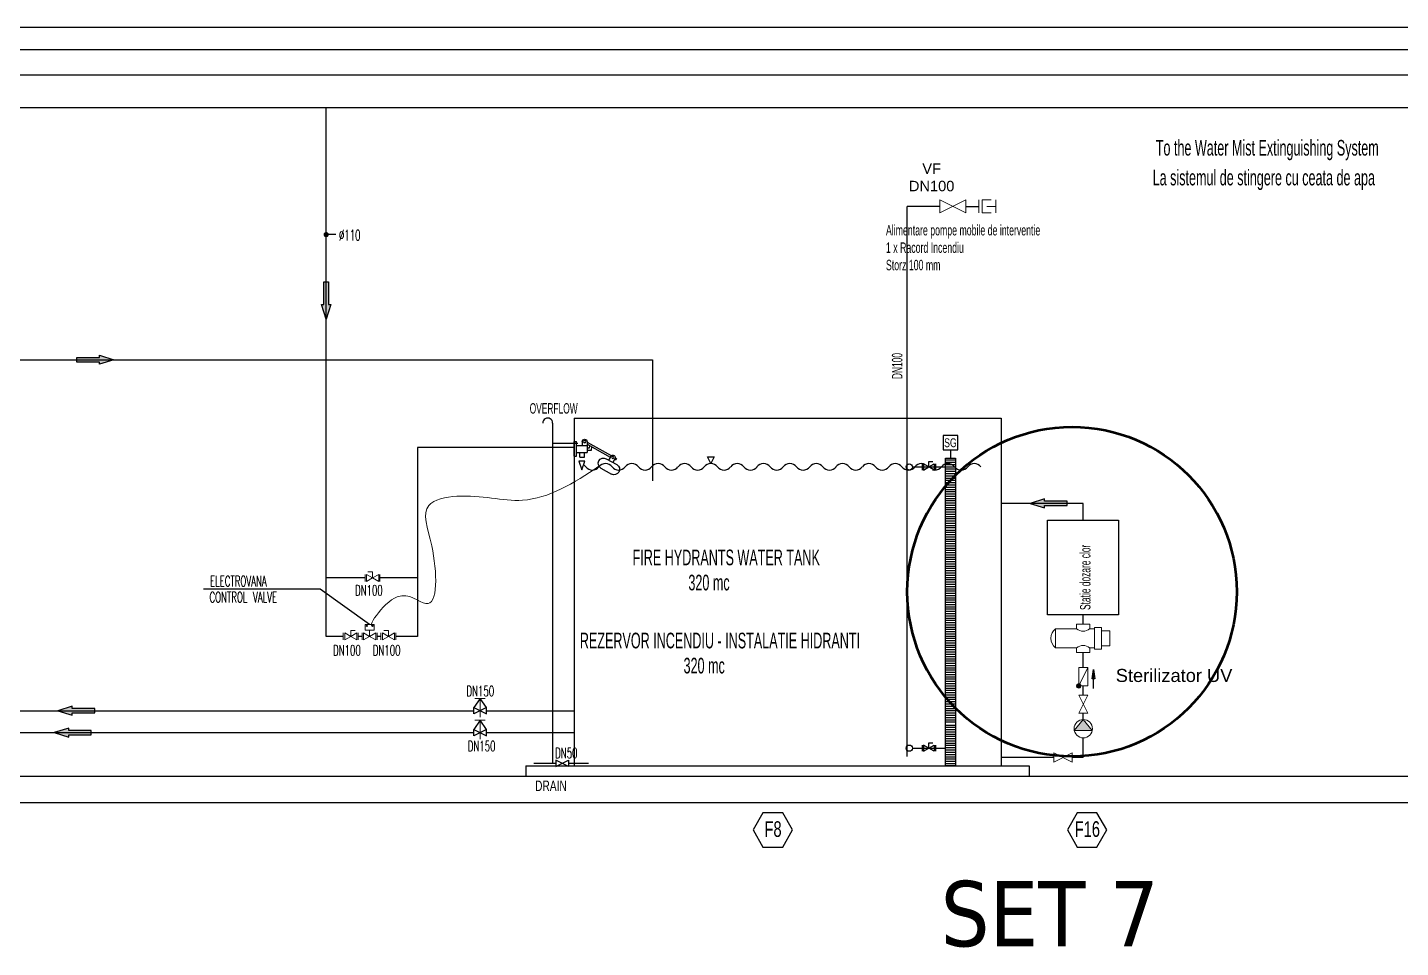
# Model space of a CAD drawing. Header units: inches. Extents: x -213476 to 33124, y -97366 to -68351.
# Drawn here: x -70970 to -60458, y -95765 to -88722 of the extents above; entities that cross this region are included whole.
import ezdxf
from ezdxf.enums import TextEntityAlignment as Align
from ezdxf.lldxf.tags import DXFTag

# ---------------------------------------------------------------- set-up
doc = ezdxf.new("R2010")
doc.units = ezdxf.units.IN
doc.header["$MEASUREMENT"] = 0
doc.set_wipeout_variables(frame=1)
doc.linetypes.add('DOT', pattern=[0.25, 0, -0.25])
for name, color, linetype in [('-M-DW EQUIP', 7, 'Continuous'), ('-M-DW VALVE', 7, 'Continuous'), ('1-CIHAZ', 8, 'Continuous'), ('duvar', 3, 'Continuous'), ('ok', 7, 'Continuous'), ('T-ISICİHAZ', 8, 'Continuous'), ('T-NOT', 7, 'Continuous'), ('t-soguk', 161, 'Continuous'), ('T-SOĞUK', 161, 'SOĞUKSU'), ('t-sprinkler-cap', 7, 'Continuous'), ('t-temiz çap', 7, 'Continuous'), ('T-TOPLAM-ISITMA', 6, 'Continuous'), ('t-vana', 7, 'Continuous'), ('t-yangin', 40, 'YANGIN'), ('VANA', 7, 'Continuous')]:
    doc.layers.add(name, color=color, linetype=linetype)
for name, color, linetype, lineweight in [('1-SIHHI CAP', 4, 'Continuous', 25), ('GI_armaturi_1', 7, 'Continuous', 25), ('MEP-ARM', 7, 'Continuous', 5), ('MEP-FIREHOSE', 1, 'Continuous', 30), ('MEP-TEXT', 7, 'Continuous', 5), ('T-SIHCİHAZ', 1, 'Continuous', 5)]:
    doc.layers.add(name, color=color, linetype=linetype, lineweight=lineweight)
doc.layers.add('t-çap', color=2, linetype='Continuous', true_color=0xffff00)
doc.styles.add('ARIAL', font='wturkce.shx')
doc.styles.add('CP_ATTR', font='ROMANS.SHX')
doc.styles.add('not', font='WTURKCE.SHX', dxfattribs={"width": 0.6, "height": 10})
doc.styles.add('russian', font='arial.ttf')
doc.styles.add('Sanitare', font='romans.shx')
doc.styles.get("Standard").update_dxf_attribs({"font": 'arial.ttf'})
doc.styles.add('STYLE-ARIAL', font='arial.ttf')
doc.styles.add('t-sihsemacap', font='txt.shx', dxfattribs={"width": 0.6, "height": 10})
doc.styles.add('TAHOMA', font='tahoma.ttf')
tags = doc.linetypes.add('SOĞUKSU', pattern=[0.85, 0.75, -0.05, 0, -0.05]).pattern_tags.tags
tags[10:11] = [DXFTag(74, 4), DXFTag(75, 0), DXFTag(340, '0'), DXFTag(46, 1.0), DXFTag(50, 0.0), DXFTag(44, 0.0), DXFTag(45, 0.0)]
tags[8:9] = [DXFTag(74, 4), DXFTag(75, 0), DXFTag(340, '0'), DXFTag(46, 1.0), DXFTag(50, 0.0), DXFTag(44, 0.0), DXFTag(45, 0.0)]
tags[6:7] = [DXFTag(74, 4), DXFTag(75, 0), DXFTag(340, '0'), DXFTag(46, 1.0), DXFTag(50, 0.0), DXFTag(44, 0.0), DXFTag(45, 0.0)]
tags[4:5] = [DXFTag(74, 4), DXFTag(75, 0), DXFTag(340, '0'), DXFTag(46, 1.0), DXFTag(50, 0.0), DXFTag(44, 0.0), DXFTag(45, 0.0)]
doc.linetypes.add('YANGIN', pattern='A,0.5,-0.1,["Y",Standard,S=0.1,R=0,X=-0.1,Y=-0.05],0', length=0.6)

# ---------------------------------------------------------------- blocks, each defined once
blk = doc.blocks.new('t-vana')
at = {"color": 7}
blk.add_wipeout([(6, 12), (0, 12), (6, 0), (0, 0), (6, 12), (0, 12)], dxfattribs=at).dxf.layer = 'T-ISICİHAZ'
at = {"layer": 't-vana'}
for p, q in [((6, 12), (0, 12)), ((0, 12), (6, 0)), ((0, 0), (6, 12)), ((6, 0), (0, 0))]:
    blk.add_line(p, q, dxfattribs=at)
blk = doc.blocks.new('BV15')
at = {"linetype": 'DOT', "ltscale": 10000}
blk.add_wipeout([(-42.6, 10), (0, 10), (0, -10), (-42.6, -10)], dxfattribs=at).dxf.layer = '-M-DW VALVE'
at = {"layer": '-M-DW VALVE', "ltscale": 0.25}
for p, q in [((-42.6, 10), (-42.6, -10)), ((0, 10), (0, -10))]:
    blk.add_line(p, q, dxfattribs=at)
at = {"layer": '-M-DW VALVE'}
for p, q in [((-21.3, 0), (-21.3, 17.5)), ((-21.3, 17.5), (-8.3, 17.5))]:
    blk.add_line(p, q, dxfattribs=at)
at = {"layer": '-M-DW VALVE', "ltscale": 0.25, "flags": 128}
for points in [[(-21.3, 0), (-38.6, 10), (-38.6, -10)], [(-21.3, 0), (-4, 10), (-4, -10)]]:
    blk.add_lwpolyline(points, close=True, dxfattribs=at)
at = {"layer": '-M-DW VALVE', "flags": 9}
blk.add_attdef('CAP', text='', height=3, rotation=90, dxfattribs=at).set_placement((-7.3, 0), align=Align.MIDDLE_CENTER)
blk = doc.blocks.new('A$C0F8577D1')
at = {"layer": 't-vana', "lineweight": 20}
for p, q in [((1, 11.8), (10.9, 11.8)), ((5.9, 11.8), (5.9, -6.3))]:
    blk.add_line(p, q, dxfattribs=at)
at = {"layer": 't-vana'}
for points in [[(11.9, 3), (5.9, 11.8), (0, 3)], [(11.9, -3), (11.9, 3), (0, -3), (0, 3), (11.9, -3)]]:
    blk.add_lwpolyline(points, dxfattribs=at)
blk = doc.blocks.new('A$C12F96355')
at = {"layer": 'ok', "ltscale": 100}
blk.add_hatch(color=256, dxfattribs=at).paths.add_polyline_path([(-16.44, 1), (-16.44, -1), (-6.42, -1), (-6.42, -2.01), (0, 0), (-6.42, 2.01), (-6.42, 1)])
blk.add_lwpolyline([(-6.42, -1), (-16.44, -1), (-16.44, 1), (-6.42, 1), (-6.42, 2.01), (0, 0), (-6.42, -2.01), (-6.42, -1), (-16.44, -1)], dxfattribs=at)
blk = doc.blocks.new('şamandra-ali')
at = {"layer": 'VANA', "color": 7}
for p, q in [((-29.7, 15.5), (-84.2, -15.1)), ((-29.3, 11), (-82.1, -18.7)), ((-39.2, -2.8), (-40.4, 4.8)), ((-35, 2.1), (-35.9, 7.3)), ((-29.5, 2.1), (-35, 2.1)), ((-29.3, 16.4), (-29.4, 7)), ((-29.4, 8), (-29.4, -8)), ((-4.9, 8), (-29.4, 8)), ((-18.2, 16.4), (-18.1, 8)), ((0, 16.7), (-4.9, 16.7)), ((-4.9, -16.7), (-4.9, 16.7)), ((0, -16.7), (0, 16.7)), ((0, 9.9), (0, -9.9)), ((-73, -22.4), (-96.8, -35.8)), ((-93.9, -20.6), (-95.9, -21.7)), ((-95.9, -21.7), (-93.9, -25.3)), ((-91.9, -24.2), (-93.9, -25.3)), ((-92.8, -22.5), (-88.2, -30.9)), ((-83.2, -17), (-78.3, -25.4)), ((-29.5, -2.8), (-39.2, -2.8)), ((-4.9, -8), (-29.4, -8)), ((-23.1, -19.2), (-23.1, -8)), ((-12.4, -19.2), (-23.1, -19.2)), ((-12.4, -19.2), (-12.4, -8)), ((0, -16.7), (-4.9, -16.7)), ((-60.9, -43.9), (-84.7, -57.3))]:
    blk.add_line(p, q, dxfattribs=at)
blk.add_lwpolyline([(-17.3, -48), (-23.8, -28.2), (-10.7, -28.2), (-17.3, -48)], dxfattribs=at)
for centre in [(-23.7, 16.5), (-88, -19.6)]:
    blk.add_circle(centre, 2.41, dxfattribs=at)
for centre, radius, start, end in [((-23.7, 16.4), 5.53, 0, 180), ((-88, -19.7), 5.53, 29.3444, 209.3444), ((-67, -33.2), 12.4, 299.3444, 119.3444), ((-90.8, -46.6), 12.4, 119.3444, 299.3444)]:
    blk.add_arc(centre, radius, start, end, dxfattribs=at)
blk = doc.blocks.new('A$C203A742C')
at = {"layer": 'T-SIHCİHAZ', "color": 7}
for p, q in [((0, 9), (0, -9)), ((7.5, 15.7), (7.5, 30.7)), ((7.5, 30.7), (30.9, 30.7)), ((7.5, 15.7), (30.9, 15.7)), ((19.2, 0), (19.2, 15.7)), ((30.9, 30.7), (30.9, 15.7)), ((38.4, 9), (38.4, -9))]:
    blk.add_line(p, q, dxfattribs=at)
at = {"layer": 'T-SIHCİHAZ', "color": 7, "elevation": -23.2}
for points in [[(19.2, 0), (3.6, 9), (3.6, -9)], [(19.2, 0), (34.8, 9), (34.8, -9)]]:
    blk.add_lwpolyline(points, close=True, dxfattribs=at)
at = {"layer": 'T-SIHCİHAZ', "color": 7}
for centre in [(12, 27.2), (26.4, 27.2)]:
    blk.add_circle(centre, 1.5, dxfattribs=at)
blk = doc.blocks.new('A$C2A3759C7')
at = {"layer": 'MEP-ARM', "color": 0}
for p, q in [((0.035, 0.035), (-0.035, -0.035)), ((0.053, 0.017), (-0.017, -0.053)), ((0.102, -0.031), (0.053, 0.017)), ((-0.017, -0.053), (0.031, -0.102)), ((0.092, -0.092), (0.043, -0.043)), ((0.127, -0.056), (0.056, -0.127))]:
    blk.add_line(p, q, dxfattribs=at)
blk = doc.blocks.new('CPHS_001')
for p, q in [((-0.5, 0.25), (0.5, -0.25)), ((0.5, 0.25), (-0.5, -0.25)), ((-0.5, -0.25), (-0.5, 0.25)), ((0.5, -0.25), (0.5, 0.25))]:
    blk.add_line(p, q)
at = {"linetype": 'ByBlock', "style": 'CP_ATTR', "flags": 9}
for tag, p in [('NAME', (-0.092, -0.018)), ('GROUP', (-0.092, -0.018)), ('NUMBER', (-0.092, -0.019)), ('PRODUCER', (-0.092, -0.018)), ('ARTICLE', (-0.092, -0.018)), ('CHARACTER', (-0.092, -0.018)), ('PN', (-0.092, -0.018)), ('TEMPERATURE', (-0.092, -0.018)), ('FLOW', (-0.092, -0.018)), ('VOLTAGE', (-0.092, -0.019)), ('WEIGHT', (-0.092, -0.018)), ('OTHER', (-0.092, -0.018)), ('PRODUCT-TYPE', (-0.092, -0.019)), ('ORDER-NO', (-0.092, -0.019)), ('POWER', (-0.092, -0.019)), ('DN', (-0.091, -0.019))]:
    blk.add_attdef(tag, text='', height=0.00005, dxfattribs=at).set_placement(p, align=Align.MIDDLE_LEFT)
blk = doc.blocks.new('CPHS_030')
for p, q in [((0.5, 0), (-0.1, 0.49)), ((-0.1, -0.49), (-0.1, 0.49)), ((0.5, 0), (-0.1, -0.49))]:
    blk.add_line(p, q)
blk.add_circle((0, 0), 0.5)
blk.add_solid([(-0.1, -0.49), (0.5, 0), (-0.1, 0.49)])
at = {"linetype": 'ByBlock', "style": 'CP_ATTR', "flags": 9}
for tag, p in [('NAME', (-0.092, -0.018)), ('GROUP', (-0.092, -0.018)), ('NUMBER', (-0.092, -0.019)), ('PRODUCER', (-0.092, -0.018)), ('ARTICLE', (-0.092, -0.018)), ('CHARACTER', (-0.092, -0.018)), ('PN', (-0.092, -0.018)), ('TEMPERATURE', (-0.092, -0.018)), ('FLOW', (-0.092, -0.018)), ('VOLTAGE', (-0.092, -0.019)), ('WEIGHT', (-0.092, -0.018)), ('OTHER', (-0.092, -0.018)), ('PRODUCT-TYPE', (-0.092, -0.019)), ('ORDER-NO', (-0.092, -0.019)), ('POWER', (-0.092, -0.019)), ('DN', (-0.091, -0.019))]:
    blk.add_attdef(tag, text='', height=0.00005, dxfattribs=at).set_placement(p, align=Align.MIDDLE_LEFT)
blk = doc.blocks.new('cphs_014a')
blk.add_hatch(color=256).paths.add_polyline_path([(-0.606, 0.303), (-0.616, 0.274), (-0.618, 0.243), (-0.612, 0.213), (-0.599, 0.185), (-0.579, 0.161), (-0.553, 0.144), (-0.524, 0.134), (-0.493, 0.132), (-0.463, 0.138), (-0.435, 0.151), (-0.411, 0.171), (-0.394, 0.197), (-0.384, 0.226), (-0.382, 0.257), (-0.388, 0.287), (-0.401, 0.315), (-0.421, 0.339), (-0.447, 0.356), (-0.476, 0.366), (-0.507, 0.368), (-0.537, 0.362), (-0.565, 0.349), (-0.589, 0.329)])
for p, q in [((-0.5, 0.25), (0.5, -0.25)), ((-0.5, -0.25), (-0.5, 0.25)), ((-0.5, 0.25), (0.5, 0.25)), ((0.5, -0.25), (0.5, 0.25)), ((-0.5, -0.25), (0.5, -0.25))]:
    blk.add_line(p, q)
blk.add_lwpolyline([(-0.606, 0.303), (-0.616, 0.274), (-0.618, 0.243), (-0.612, 0.213), (-0.599, 0.185), (-0.579, 0.161), (-0.553, 0.144), (-0.524, 0.134), (-0.493, 0.132), (-0.463, 0.138), (-0.435, 0.151), (-0.411, 0.171), (-0.394, 0.197), (-0.384, 0.226), (-0.382, 0.257), (-0.388, 0.287), (-0.401, 0.315), (-0.421, 0.339), (-0.447, 0.356), (-0.476, 0.366), (-0.507, 0.368), (-0.537, 0.362), (-0.565, 0.349), (-0.589, 0.329)], close=True)
at = {"linetype": 'ByBlock', "style": 'CP_ATTR', "flags": 9}
for tag, p in [('NAME', (-0.092, -0.018)), ('GROUP', (-0.092, -0.018)), ('NUMBER', (-0.092, -0.019)), ('PRODUCER', (-0.092, -0.018)), ('ARTICLE', (-0.092, -0.018)), ('CHARACTER', (-0.092, -0.018)), ('PN', (-0.092, -0.018)), ('TEMPERATURE', (-0.092, -0.018)), ('FLOW', (-0.092, -0.018)), ('VOLTAGE', (-0.092, -0.019)), ('WEIGHT', (-0.092, -0.018)), ('OTHER', (-0.092, -0.018)), ('PRODUCT-TYPE', (-0.092, -0.019)), ('ORDER-NO', (-0.092, -0.019)), ('POWER', (-0.092, -0.019)), ('DN', (-0.091, -0.019))]:
    blk.add_attdef(tag, text='', height=0.00005, dxfattribs=at).set_placement(p, align=Align.MIDDLE_LEFT)
blk = doc.blocks.new('A$C1BB82157')
at = {"layer": 'MEP-ARM', "transparency": 33554684}
blk.add_lwpolyline([(76.4, 34.5), (76.4, 56.4), (10.9, 56.4), (10.9, 34.5)], close=True, dxfattribs=at)
for points in [[(20.4, 56.4), (20.4, 82), (66.9, 82)], [(66.9, 82), (66.9, 56.4)], [(14.5, -20), (0, -20), (0, 20), (14.5, 20)], [(72.7, 19), (72.7, 34.5), (14.5, 34.5), (14.5, 19)], [(72.7, 20), (72.7, 19)], [(72.7, -20), (87.3, -20), (87.3, 20), (72.7, 20)], [(14.5, -20), (14.5, -84.5), (72.7, -84.5)], [(72.7, -84.5), (72.7, -20)]]:
    blk.add_lwpolyline(points, dxfattribs=at)
for centre, radius, start, end in [((-8, -0.5), 29.8, 319.1166, 41.8346), ((95.3, -0.5), 29.8, 138.1654, 220.8834), ((43.6, -62.7), 36.4, 216.8699, 323.1301)]:
    blk.add_arc(centre, radius, start, end, dxfattribs=at)

msp = doc.modelspace()

# ---------------------------------------------------------------- linework, layer by layer
at = {"layer": '-M-DW EQUIP'}
msp.add_line((-63904, -91956, 0), (-63904, -92018, 0), dxfattribs=at)
at = {"layer": '-M-DW EQUIP', "color": 14}
for p, q in [((-63942, -92033, 0), (-63865, -92033, 0)), ((-63942, -92050, 0), (-63865, -92050, 0)), ((-63942, -92068, 0), (-63865, -92068, 0)), ((-63942, -92085, 0), (-63865, -92085, 0)), ((-63942, -92102, 0), (-63865, -92102, 0)), ((-63942, -92119, 0), (-63865, -92119, 0)), ((-63942, -92119, 0), (-63865, -92119, 0)), ((-63942, -92137, 0), (-63865, -92137, 0)), ((-63942, -92154, 0), (-63865, -92154, 0)), ((-63942, -92171, 0), (-63865, -92171, 0)), ((-63942, -92188, 0), (-63865, -92188, 0)), ((-63942, -92188, 0), (-63865, -92188, 0)), ((-63942, -92206, 0), (-63865, -92206, 0)), ((-63942, -92223, 0), (-63865, -92223, 0)), ((-63942, -92240, 0), (-63865, -92240, 0)), ((-63942, -92258, 0), (-63865, -92258, 0)), ((-63942, -92275, 0), (-63865, -92275, 0)), ((-63942, -92292, 0), (-63865, -92292, 0)), ((-63942, -92309, 0), (-63865, -92309, 0)), ((-63942, -92327, 0), (-63865, -92327, 0)), ((-63942, -92344, 0), (-63865, -92344, 0)), ((-63942, -92361, 0), (-63865, -92361, 0)), ((-63942, -92379, 0), (-63865, -92379, 0)), ((-63942, -92396, 0), (-63865, -92396, 0)), ((-63942, -92413, 0), (-63865, -92413, 0)), ((-63942, -92430, 0), (-63865, -92430, 0)), ((-63942, -92448, 0), (-63865, -92448, 0)), ((-63942, -92465, 0), (-63865, -92465, 0)), ((-63942, -92482, 0), (-63865, -92482, 0)), ((-63942, -92500, 0), (-63865, -92500, 0)), ((-63942, -92517, 0), (-63865, -92517, 0)), ((-63942, -92534, 0), (-63865, -92534, 0)), ((-63942, -92551, 0), (-63865, -92551, 0)), ((-63942, -92569, 0), (-63865, -92569, 0)), ((-63942, -92586, 0), (-63865, -92586, 0)), ((-63942, -92603, 0), (-63865, -92603, 0)), ((-63942, -92603, 0), (-63865, -92603, 0)), ((-63942, -92620, 0), (-63865, -92620, 0)), ((-63942, -92638, 0), (-63865, -92638, 0)), ((-63942, -92655, 0), (-63865, -92655, 0)), ((-63942, -92672, 0), (-63865, -92672, 0)), ((-63942, -92690, 0), (-63865, -92690, 0)), ((-63942, -92707, 0), (-63865, -92707, 0)), ((-63942, -92724, 0), (-63865, -92724, 0)), ((-63942, -92741, 0), (-63865, -92741, 0)), ((-63942, -92759, 0), (-63865, -92759, 0)), ((-63942, -92776, 0), (-63865, -92776, 0)), ((-63942, -92793, 0), (-63865, -92793, 0)), ((-63942, -92811, 0), (-63865, -92811, 0)), ((-63942, -92828, 0), (-63865, -92828, 0)), ((-63942, -92845, 0), (-63865, -92845, 0)), ((-63942, -92862, 0), (-63865, -92862, 0)), ((-63942, -92880, 0), (-63865, -92880, 0)), ((-63942, -92897, 0), (-63865, -92897, 0)), ((-63942, -92914, 0), (-63865, -92914, 0)), ((-63942, -92932, 0), (-63865, -92932, 0)), ((-63942, -92949, 0), (-63865, -92949, 0)), ((-63942, -92966, 0), (-63865, -92966, 0)), ((-63942, -92983, 0), (-63865, -92983, 0)), ((-63942, -93001, 0), (-63865, -93001, 0)), ((-63942, -93018, 0), (-63865, -93018, 0)), ((-63942, -93018, 0), (-63865, -93018, 0)), ((-63942, -93035, 0), (-63865, -93035, 0)), ((-63942, -93052, 0), (-63865, -93052, 0)), ((-63942, -93070, 0), (-63865, -93070, 0)), ((-63942, -93087, 0), (-63865, -93087, 0)), ((-63942, -93104, 0), (-63865, -93104, 0)), ((-63942, -93122, 0), (-63865, -93122, 0)), ((-63942, -93139, 0), (-63865, -93139, 0)), ((-63942, -93156, 0), (-63865, -93156, 0)), ((-63942, -93173, 0), (-63865, -93173, 0)), ((-63942, -93191, 0), (-63865, -93191, 0)), ((-63942, -93208, 0), (-63865, -93208, 0)), ((-63942, -93225, 0), (-63865, -93225, 0)), ((-63942, -93243, 0), (-63865, -93243, 0)), ((-63942, -93260, 0), (-63865, -93260, 0)), ((-63942, -93277, 0), (-63865, -93277, 0)), ((-63942, -93294, 0), (-63865, -93294, 0)), ((-63942, -93312, 0), (-63865, -93312, 0)), ((-63942, -93329, 0), (-63865, -93329, 0)), ((-63942, -93346, 0), (-63865, -93346, 0)), ((-63942, -93364, 0), (-63865, -93364, 0)), ((-63942, -93381, 0), (-63865, -93381, 0)), ((-63942, -93398, 0), (-63865, -93398, 0)), ((-63942, -93415, 0), (-63865, -93415, 0)), ((-63942, -93433, 0), (-63865, -93433, 0)), ((-63942, -93450, 0), (-63865, -93450, 0)), ((-63942, -93467, 0), (-63865, -93467, 0)), ((-63942, -93484, 0), (-63865, -93484, 0)), ((-63942, -93502, 0), (-63865, -93502, 0)), ((-63942, -93519, 0), (-63865, -93519, 0)), ((-63942, -93536, 0), (-63865, -93536, 0)), ((-63942, -93554, 0), (-63865, -93554, 0)), ((-63942, -93571, 0), (-63865, -93571, 0)), ((-63942, -93588, 0), (-63865, -93588, 0)), ((-63942, -93605, 0), (-63865, -93605, 0)), ((-63942, -93623, 0), (-63865, -93623, 0)), ((-63942, -93640, 0), (-63865, -93640, 0)), ((-63942, -93657, 0), (-63865, -93657, 0)), ((-63942, -93675, 0), (-63865, -93675, 0)), ((-63942, -93692, 0), (-63865, -93692, 0)), ((-63942, -93709, 0), (-63865, -93709, 0)), ((-63942, -93727, 0), (-63865, -93727, 0)), ((-63942, -93744, 0), (-63865, -93744, 0)), ((-63942, -93761, 0), (-63865, -93761, 0)), ((-63942, -93779, 0), (-63865, -93779, 0)), ((-63942, -93796, 0), (-63865, -93796, 0)), ((-63942, -93813, 0), (-63865, -93813, 0)), ((-63942, -93830, 0), (-63865, -93830, 0)), ((-63942, -93848, 0), (-63865, -93848, 0)), ((-63942, -93865, 0), (-63865, -93865, 0)), ((-63942, -93882, 0), (-63865, -93882, 0)), ((-63942, -93900, 0), (-63865, -93900, 0)), ((-63942, -93917, 0), (-63865, -93917, 0)), ((-63942, -93934, 0), (-63865, -93934, 0)), ((-63942, -93951, 0), (-63865, -93951, 0)), ((-63942, -93969, 0), (-63865, -93969, 0)), ((-63942, -93986, 0), (-63865, -93986, 0)), ((-63942, -94003, 0), (-63865, -94003, 0)), ((-63942, -94021, 0), (-63865, -94021, 0)), ((-63942, -94038, 0), (-63865, -94038, 0)), ((-63942, -94062, 0), (-63865, -94062, 0)), ((-63942, -94079, 0), (-63865, -94079, 0)), ((-63942, -94096, 0), (-63865, -94096, 0)), ((-63942, -94114, 0), (-63865, -94114, 0)), ((-63942, -94131, 0), (-63865, -94131, 0)), ((-63942, -94148, 0), (-63865, -94148, 0)), ((-63942, -94166, 0), (-63865, -94166, 0)), ((-63942, -94183, 0), (-63865, -94183, 0)), ((-63942, -94200, 0), (-63865, -94200, 0)), ((-63942, -94217, 0), (-63865, -94217, 0)), ((-63942, -94235, 0), (-63865, -94235, 0)), ((-63942, -94252, 0), (-63865, -94252, 0)), ((-63942, -94269, 0), (-63865, -94269, 0)), ((-63942, -94287, 0), (-63865, -94287, 0)), ((-63942, -94304, 0), (-63865, -94304, 0)), ((-63942, -94321, 0), (-63865, -94321, 0)), ((-63942, -94338, 0), (-63865, -94338, 0)), ((-63942, -94356, 0), (-63865, -94356, 0))]:
    msp.add_line(p, q, dxfattribs=at)
at = {"layer": '-M-DW EQUIP'}
for points in [[(-63959, -91956), (-63848, -91956), (-63848, -91846), (-63959, -91846)], [(-63942, -92018), (-63865, -92018), (-63865, -94374), (-63942, -94374)]]:
    msp.add_lwpolyline(points, close=True, dxfattribs=at)
at = {"layer": '-M-DW VALVE'}
for centre in [(-64219, -92086, 0), (-64219, -94239, 0)]:
    msp.add_circle(centre, 23.8, dxfattribs=at)
at = {"layer": '1-SIHHI CAP', "color": 4, "ltscale": 100}
msp.add_line((-68351, -93292, 46483712638), (-68730, -93021, 46483712638), dxfattribs=at)
at = {"layer": 'duvar', "color": 3, "lineweight": -3}
for p, q in [((-213011, -94454), (-13803, -94454)), ((-213011, -94654), (-13803, -94654))]:
    msp.add_line(p, q, dxfattribs=at)
at = {"layer": 'GI_armaturi_1', "linetype": 'Continuous'}
for points in [[(-62799, -93709), (-62818, -93709), (-62809, -93637), (-62799, -93709)], [(-62809, -93782), (-62809, -93637)]]:
    msp.add_lwpolyline(points, dxfattribs=at)
at = {"layer": 'MEP-FIREHOSE'}
msp.add_line((-64234, -94302), (-64234, -90092), dxfattribs=at)
for points in [[(-63986, -90092), (-64234, -90092)], [(-63786, -90092), (-63686, -90092)]]:
    msp.add_lwpolyline(points, dxfattribs=at)
at = {"layer": 'T-ISICİHAZ', "color": 5}
for p, q in [((-66949, -94354), (-66949, -91751)), ((-66756, -91906), (-66949, -91906)), ((-67093, -94354), (-66925, -94354)), ((-66829, -94354), (-66674, -94354))]:
    msp.add_line(p, q, dxfattribs=at)
at = {"layer": 'T-ISICİHAZ', "color": 240}
for p, q in [((-66784, -91712), (-63515, -91712)), ((-66784, -91712), (-66784, -94374)), ((-63515, -91712), (-63515, -94374))]:
    msp.add_line(p, q, dxfattribs=at)
at = {"layer": 'T-ISICİHAZ', "color": 7}
for p, q in [((-65738, -92061), (-65763, -92010)), ((-65763, -92010), (-65713, -92010)), ((-65713, -92010), (-65738, -92061)), ((-67154, -94374), (-67154, -94454)), ((-63302, -94374), (-63302, -94454))]:
    msp.add_line(p, q, dxfattribs=at)
at = {"layer": 'T-ISICİHAZ', "color": 4}
for points in [[(-65339, -94996), (-65188, -94996), (-65112, -94865), (-65188, -94734), (-65339, -94734), (-65415, -94865)], [(-62933, -94996), (-62782, -94996), (-62706, -94865), (-62782, -94734), (-62933, -94734), (-63009, -94865)]]:
    msp.add_lwpolyline(points, close=True, dxfattribs=at)
at = {"layer": 'T-ISICİHAZ', "color": 5}
msp.add_arc((-66987, -91750), 37.8, 358.2798, 181.7202, dxfattribs=at)
at = {"layer": 'T-ISICİHAZ', "color": 7}
for centre, start, end in [((-66746, -92124), 36.8699, 58.7045), ((-66544, -92124), 36.8699, 143.1301), ((-66343, -92124), 36.8699, 143.1301), ((-66141, -92124), 36.8699, 143.1301), ((-65939, -92124), 36.8699, 143.1301), ((-65738, -92124), 36.8699, 143.1301), ((-65536, -92124), 36.8699, 143.1301), ((-65335, -92124), 36.8699, 143.1301), ((-65133, -92124), 36.8699, 143.1301), ((-64931, -92124), 36.8699, 143.1301), ((-64730, -92124), 36.8699, 143.1301), ((-64528, -92124), 36.8699, 143.1301), ((-64326, -92124), 36.8699, 143.1301), ((-64125, -92124), 36.8699, 143.1301), ((-63923, -92124), 38.1757, 143.1301), ((-63923, -92124), 36.8699, 143.1301), ((-63721, -92124), 38.1757, 143.1301), ((-66645, -92048), 216.8699, 323.1301), ((-66444, -92048), 216.8699, 323.1301), ((-66242, -92048), 216.8699, 323.1301), ((-66040, -92048), 216.8699, 323.1301), ((-65839, -92048), 216.8699, 323.1301), ((-65637, -92048), 216.8699, 323.1301), ((-65435, -92048), 216.8699, 323.1301), ((-65234, -92048), 216.8699, 323.1301), ((-65032, -92048), 216.8699, 323.1301), ((-64830, -92048), 216.8699, 323.1301), ((-64629, -92048), 216.8699, 323.1301), ((-64427, -92048), 216.8699, 323.1301), ((-64225, -92048), 216.8699, 323.1301), ((-64024, -92048), 216.8699, 323.1301), ((-63822, -92048), 216.8699, 323.1301)]:
    msp.add_arc(centre, 63, start, end, dxfattribs=at)
at = {"layer": 'T-SIHCİHAZ', "color": 7}
for p, q in [((-68385, -92910, 46483712638), (-68385, -92963, 46483712638)), ((-68328, -92890, 46483712638), (-68363, -92890, 46483712638)), ((-68328, -92936, 46483712638), (-68328, -92890, 46483712638)), ((-68271, -92910, 46483712638), (-68271, -92963, 46483712638)), ((-68495, -93383, 46483712638), (-68495, -93337, 46483712638)), ((-68495, -93337, 46483712638), (-68460, -93337, 46483712638)), ((-68206, -93337, 46483712638), (-68241, -93337, 46483712638)), ((-68206, -93383, 46483712638), (-68206, -93337, 46483712638)), ((-68552, -93357, 46483712638), (-68552, -93410, 46483712638)), ((-68438, -93357, 46483712638), (-68438, -93410, 46483712638)), ((-68264, -93357, 46483712638), (-68264, -93410, 46483712638)), ((-68149, -93357, 46483712638), (-68149, -93410, 46483712638))]:
    msp.add_line(p, q, dxfattribs=at)
at = {"layer": 'T-SIHCİHAZ', "color": 7, "elevation": 46483712569}
for points in [[(-68328, -92936), (-68374, -92910), (-68374, -92963)], [(-68328, -92936), (-68281, -92910), (-68281, -92963)], [(-68495, -93383), (-68541, -93357), (-68541, -93410)], [(-68495, -93383), (-68448, -93357), (-68448, -93410)], [(-68206, -93383), (-68253, -93357), (-68253, -93410)], [(-68206, -93383), (-68160, -93357), (-68160, -93410)]]:
    msp.add_lwpolyline(points, close=True, dxfattribs=at)
at = {"layer": 'T-SIHCİHAZ', "color": 7, "ltscale": 1.1}
msp.add_open_spline([(-68316, -93292, 46483712638), (-68392, -93344, 46483712638), (-68140, -92947, 46483712638), (-67818, -93281, 46483712638), (-67839, -92708, 46483712638), (-67984, -92362, 46483712638), (-67564, -92274, 46483712638), (-67131, -92419, 46483712638), (-66787, -92211, 46483712638), (-66595, -92081, 46483712638)], degree=3, knots=[0, 0, 0, 0, 82.812083, 150.128811, 283.682648, 376.392181, 444.416972, 595.406677, 789.309524, 789.309524, 789.309524, 789.309524], dxfattribs=at)
at = {"layer": 't-soguk'}
for p, q in [((-41388, -88722, 0), (-121183, -88722, 0)), ((-41388, -88722, 0), (-97678, -88722, 0)), ((-41600, -88894, 0), (-113898, -88894, 0)), ((-41600, -88894, 0), (-91583, -88894, 0)), ((-41812, -89088, 0), (-105089, -89088, 0)), ((-41812, -89088, 0), (-84313, -89088, 0)), ((-42024, -89338, 0), (-88966, -89338, 0)), ((-68683, -93383, 0), (-68683, -89338)), ((-42024, -89338, 0), (-65510, -89338, 0)), ((-67984, -91938), (-67984, -93383)), ((-66784, -91938), (-67984, -91938)), ((-62889, -92365), (-63515, -92365)), ((-62889, -92493), (-62889, -92365)), ((-68385, -92936), (-68683, -92936)), ((-67984, -92936), (-68271, -92936)), ((-62888, -93289), (-62889, -93217)), ((-68552, -93383), (-68683, -93383)), ((-67984, -93383), (-68149, -93383)), ((-62888, -93622), (-62888, -93507)), ((-62888, -93832), (-62888, -93762)), ((-62887, -94020), (-62887, -93972)), ((-62887, -94310), (-62887, -94160))]:
    msp.add_line(p, q, dxfattribs=at)
for points in [[(-63113, -94310), (-63515, -94310)], [(-62887, -94310), (-62973, -94310)]]:
    msp.add_lwpolyline(points, dxfattribs=at)
at = {"layer": 'T-SOĞUK', "ltscale": 200}
for p, q in [((-68408, -93383, 46483712638), (-68438, -93383, 46483712638)), ((-68264, -93383, 46483712638), (-68293, -93383, 46483712638))]:
    msp.add_line(p, q, dxfattribs=at)
at = {"layer": 't-sprinkler-cap', "color": 1, "lineweight": 30}
msp.add_lwpolyline([(-63162, -92493), (-62617, -92493), (-62617, -93217), (-63162, -93217)], close=True, dxfattribs=at)
at = {"layer": 't-temiz çap', "color": 7, "linetype": 'Continuous'}
for p, q in [((-68609, -90308, 0), (-68683, -90308, 0)), ((-68730, -93021, 46483712638), (-69622, -93021, 46483712638))]:
    msp.add_line(p, q, dxfattribs=at)
at = {"layer": 't-temiz çap', "color": 7, "linetype": 'Continuous', "const_width": 20, "elevation": 0}
msp.add_lwpolyline([(-68693, -90308, 1), (-68673, -90308, 1)], format="xyb", close=True, dxfattribs=at)
at = {"layer": 't-yangin', "color": 40, "linetype": 'YANGIN'}
for p, q in [((-71762, -91266), (-66184, -91266)), ((-66184, -91266), (-66184, -92192)), ((-71474, -93952), (-67552, -93952)), ((-67457, -93952), (-66784, -93952)), ((-71414, -94120), (-67552, -94120)), ((-67457, -94120), (-66784, -94120))]:
    msp.add_line(p, q, dxfattribs=at)

# ---------------------------------------------------------------- block references
at = {"layer": '-M-DW VALVE', "xscale": 2.38, "yscale": 2.38, "zscale": 2.38}
msp.add_blockref('BV15', (-64018, -94239, 0), dxfattribs=at)
at = {"layer": '1-CIHAZ', "color": 6, "xscale": -3.361690040813604, "yscale": 3.361690040813604, "zscale": 3.361689249674479}
msp.add_blockref('şamandra-ali', (-66784, -91948, 46483712638), dxfattribs=at)
at = {"layer": 'MEP-ARM'}
for name, p, xscale, yscale, zscale, rotation in [('CPHS_001', (-63886, -90092), 199.9999999998579, 199.9999999998579, 199.9999999998579, 180), ('A$C1BB82157', (-62888, -93289), 2.49999999750835, 2.49999999750835, 2.49999999750835, 270), ('cphs_014a', (-62887, -93692), 139.9999999998982, 139.9999999998982, 139.9999999998982, 90), ('CPHS_030', (-62887, -94090), -139.9999999998982, 139.9999999998982, 139.9999999998982, 269.9999999767317)]:
    msp.add_blockref(name, p, dxfattribs=dict(at, xscale=xscale, yscale=yscale, zscale=zscale, rotation=rotation))
at = {"layer": 'MEP-ARM', "lineweight": 20, "xscale": 140, "yscale": 140, "zscale": 0.7}
for p, rotation in [((-62887, -93902), 270), ((-63043, -94310), 180)]:
    msp.add_blockref('CPHS_001', p, dxfattribs=dict(at, rotation=rotation))
at = {"layer": 'MEP-FIREHOSE', "xscale": 1000, "yscale": 1000, "zscale": 1000, "rotation": 45.00000000905529}
msp.add_blockref('A$C2A3759C7', (-63686, -90092), dxfattribs=at)
at = {"layer": 'ok', "color": 0, "ltscale": 100, "xscale": 17.28000000026077, "yscale": 17.28000000026077, "zscale": 17.28000000026077, "rotation": 270}
msp.add_blockref('A$C12F96355', (-68683, -90954, 0), dxfattribs=at)
at = {"layer": 'ok', "color": 0, "ltscale": 100}
for p, xscale, yscale, zscale in [((-70308, -91266, 0), 17.28000000026077, 17.28000000026077, 17.28000000026077), ((-63294, -92365), -17.28000000026077, 17.27999999979511, 17.28), ((-70738, -93952), -17.28000000026077, 17.27999999979511, 17.28), ((-70765, -94120), -17.28000000026077, 17.27999999979511, 17.28)]:
    msp.add_blockref('A$C12F96355', p, dxfattribs=dict(at, xscale=xscale, yscale=yscale, zscale=zscale))
at = {"layer": 'T-SIHCİHAZ', "xscale": -2.98030595324235, "yscale": 2.98030595324235, "zscale": 2.98030595324235}
msp.add_blockref('A$C203A742C', (-68293, -93383, 46483712638), dxfattribs=at)
at = {"layer": 't-vana', "xscale": 8, "yscale": 8, "zscale": 8}
for p in [(-67552, -93952), (-67552, -94120)]:
    msp.add_blockref('A$C0F8577D1', p, dxfattribs=at)

# ---------------------------------------------------------------- texts
at = {"layer": '-M-DW EQUIP', "style": 'russian', "width": 0.7}
msp.add_text('SG', height=68, dxfattribs=at).set_placement((-63904, -91901), align=Align.MIDDLE_CENTER)
at = {"layer": 'MEP-TEXT', "linetype": 'ByBlock', "insert": (-63907, -89870), "char_height": 80, "attachment_point": 5, "style": 'Sanitare'}
msp.add_mtext('\\A1;\\pxi-3.5197,qc;{\\fArial|b0|i0|c0|p34;VF \\PDN100}', dxfattribs=at)
at = {"layer": 'MEP-TEXT', "insert": (-62192, -93683), "char_height": 100, "attachment_point": 5, "line_spacing_factor": 0.9, "style": 'STYLE-ARIAL'}
msp.add_mtext('\\A1;{\\fArial|b0|i0|c0|p34;Sterilizator UV }', dxfattribs=at)
at = {"layer": 'T-ISICİHAZ', "color": 7, "style": 'ARIAL', "width": 0.7}
for s, p in [('F8', (-65262, -94918)), ('F16', (-62856, -94918))]:
    msp.add_text(s, height=120, dxfattribs=at).set_placement(p, align=Align.CENTER)
at = {"layer": 'T-NOT', "color": 7, "style": 'not', "width": 0.6}
for s, height, p in [('To the Water Mist Extinguishing System', 120, (-62332, -89703)), ('OVERFLOW', 80, (-67125, -91678)), ('FIRE HYDRANTS WATER TANK', 120, (-66337, -92839)), ('320 mc', 120, (-65910, -93031))]:
    msp.add_text(s, height=height, dxfattribs=at).set_placement(p)
at = {"layer": 'T-NOT', "color": 150, "style": 'not', "width": 0.6}
for s, p in [('La sistemul de stingere cu ceata de apa', (-62356, -89931)), ('REZERVOR INCENDIU - INSTALATIE HIDRANTI', (-66741, -93475)), ('320 mc', (-65947, -93667))]:
    msp.add_text(s, height=120, dxfattribs=at).set_placement(p)
at = {"layer": 'T-NOT', "color": 7, "style": 'not', "width": 0.6}
for s, p in [('DN100', (-64272, -91414)), ('Statie dozare clor', (-62832, -93181))]:
    msp.add_text(s, height=80, rotation=90, dxfattribs=at).set_placement(p)
at = {"layer": 'T-NOT', "color": 7, "insert": (-64116, -90408), "char_height": 80, "width": 2456.8, "attachment_point": 4, "style": 'not'}
msp.add_mtext('\\A1;\\pxi-3.5197;{\\fArial|b0|i0|c0|p34;Alimentare pompe mobile de interventie\\P1 x Racord Incendiu\\PStorz 100 mm}', dxfattribs=at)
at = {"layer": 't-temiz çap', "color": 7, "linetype": 'Continuous', "style": 't-sihsemacap', "width": 0.6}
for s, p in [('%%C110', (-68585, -90312, 0)), ('ELECTROVANA', (-69572, -92961, 46483712638)), ('CONTROL VALVE', (-69576, -93083, 46483712638)), ('DN150', (-67609, -93802)), ('DN150', (-67599, -94223))]:
    msp.add_text(s, height=80, dxfattribs=at).set_placement(p, align=Align.MIDDLE_LEFT)
for p in [(-68462, -93071, 46483712751), (-68630, -93530, 46483712751), (-68326, -93530, 46483712751)]:
    msp.add_text('DN100', height=80, dxfattribs=at).set_placement(p)
at = {"layer": 'T-TOPLAM-ISITMA', "color": 132, "insert": (-63979, -95255), "char_height": 500, "attachment_point": 1, "style": 'TAHOMA'}
msp.add_mtext_dynamic_manual_height_columns('{\\C30;\\c2254834;SET 7}', width=1988.44, gutter_width=50, heights=[0], dxfattribs=at)
at = {"layer": 't-çap', "width": 0.7}
msp.add_text('DRAIN', height=80, dxfattribs=at).set_placement((-67084, -94567))

# ---------------------------------------------------------------- next in the draw order: linework, layer by layer
at = {"layer": '-M-DW VALVE'}
msp.add_line((-64195, -94239, 0), (-63942, -94239, 0), dxfattribs=at)

# ---------------------------------------------------------------- next in the draw order: block references
at = {"layer": '-M-DW VALVE', "xscale": 2.38, "yscale": 2.38, "zscale": 2.38}
msp.add_blockref('BV15', (-64018, -92086, 0), dxfattribs=at)
at = {"layer": 't-vana', "xscale": 8, "yscale": 8, "zscale": 8, "rotation": 90}
msp.add_blockref('t-vana', (-66829, -94378), dxfattribs=at)

# ---------------------------------------------------------------- next in the draw order: linework, layer by layer
at = {"layer": '-M-DW VALVE'}
msp.add_line((-64195, -92086, 0), (-63942, -92086, 0), dxfattribs=at)
at = {"layer": 'T-ISICİHAZ', "color": 7}
msp.add_line((-67154, -94374), (-63302, -94374), dxfattribs=at)
at = {"layer": 'T-TOPLAM-ISITMA', "color": 132, "lineweight": 53}
msp.add_circle((-62973, -93041), 1261, dxfattribs=at)

# ---------------------------------------------------------------- next in the draw order: texts
at = {"layer": 't-temiz çap', "color": 7, "linetype": 'Continuous', "style": 't-sihsemacap', "width": 0.6}
msp.add_text('DN50', height=80, dxfattribs=at).set_placement((-66930, -94276), align=Align.MIDDLE_LEFT)

doc.saveas('drawing.dxf')
